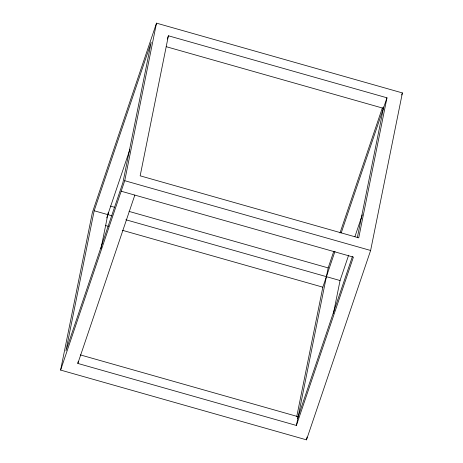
<?xml version="1.0" encoding="UTF-8"?>
<svg xmlns="http://www.w3.org/2000/svg" width="463" height="463" viewBox="0 0 463 463"><rect width="100%" height="100%" fill="white"/><g stroke="black" fill="none" stroke-linecap="round" stroke-linejoin="round"><path stroke-width="0.69" d="M60.607 370.076L92.38 212.523L156.506 23.15L402.393 92.924L370.62 250.477L306.494 439.85L60.607 370.076L124.738 180.703L156.506 23.15M94.174 210.763L65.937 350.809L122.944 182.468L151.181 42.417L94.174 210.763L111.988 215.816M121.179 191.219L353.408 257.115L296.401 425.462L77.825 363.438L78.23 361.418M100.98 248.585L108.232 212.615M168.399 35.778L140.156 175.824L358.732 237.849L386.975 97.803L168.399 35.778L167.282 39.066M296.742 416.613L322.844 287.176L334.98 251.34M296.401 425.462L328.169 267.909L333.73 251.484M306.494 439.85L307.062 437.026M333.354 313.775L340.056 280.532L348.633 255.211M357.314 237.756L383.682 106.97M106.716 217.923L129.843 149.624M77.825 363.438L134.831 195.091M339.987 233.005L382.397 107.775M341.237 232.86L386.975 97.803M401.699 94.973L402.393 92.924M354.889 236.738L362.303 214.838M297.495 418.679L352.395 256.577M166.223 46.688L383.41 108.313M124.738 180.703L370.62 250.477M110.287 206.081L114.448 207.262M129.021 211.394L328.169 267.909M125.867 219.757L340.056 280.532M105.651 225.545L108.429 226.332M122.307 230.273L322.844 287.176M80.278 354.884L298.166 416.706"/></g></svg>
